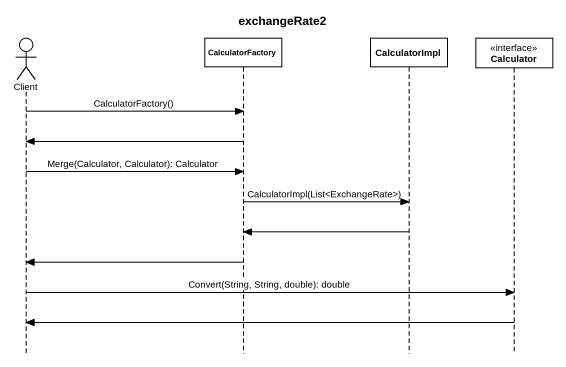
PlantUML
@startuml
title exchangeRate2
hide footbox
actor Client
participant CalculatorFactory
participant CalculatorImpl
participant Calculator <<interface>>

Client -> CalculatorFactory : CalculatorFactory()
CalculatorFactory -> Client
Client -> CalculatorFactory : Merge(Calculator, Calculator): Calculator
CalculatorFactory -> CalculatorImpl : CalculatorImpl(List<ExchangeRate>)
CalculatorImpl -> CalculatorFactory
CalculatorFactory -> Client
Client -> Calculator : Convert(String, String, double): double
Calculator -> Client
@enduml
